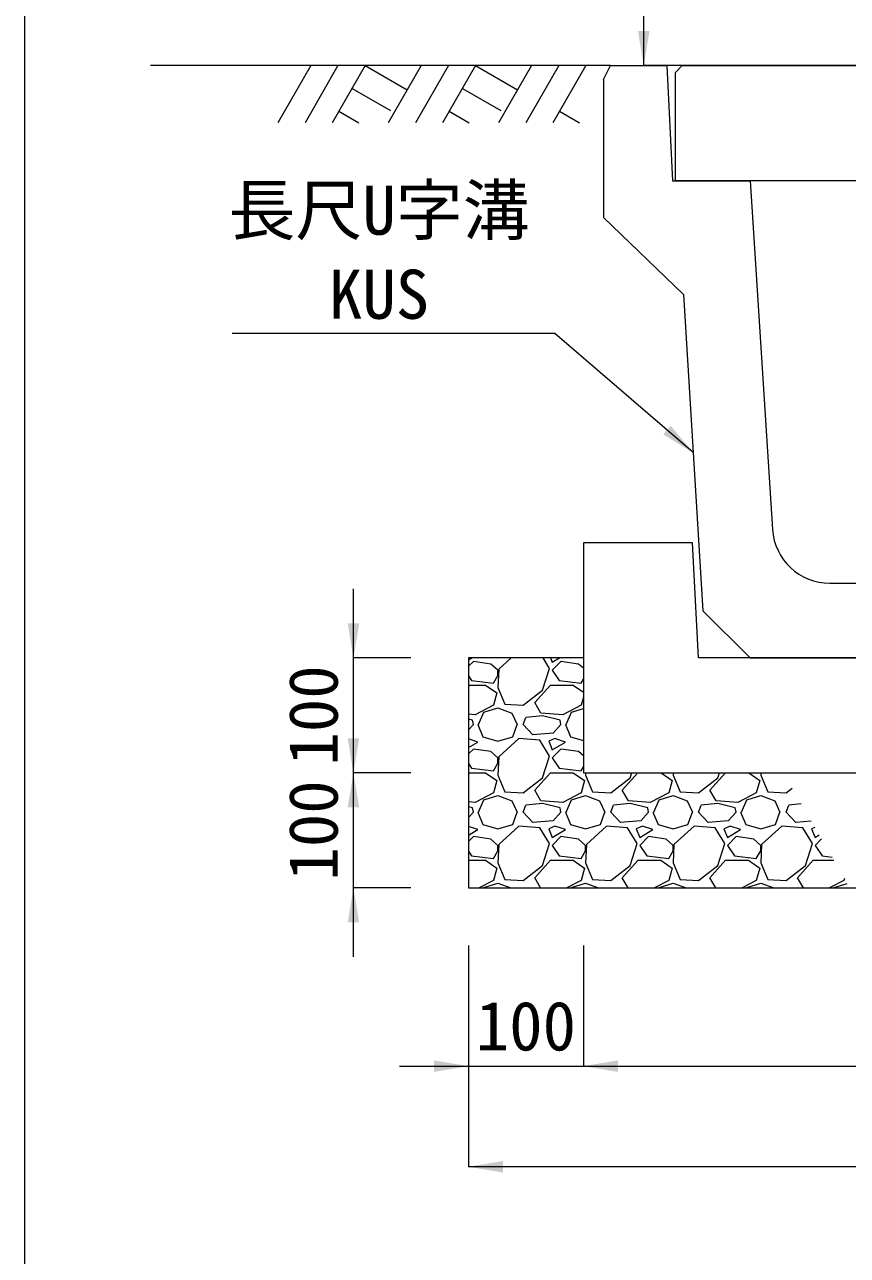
# Model space of a CAD drawing. Units: millimetres at full size, sheet at 1:40. Extents: x 206103 to 244503, y 883348 to 903496.
# Drawn here: x 217303 to 218019, y 893729 to 894799 of the extents above; entities that cross this region are included whole.
import ezdxf
from ezdxf.enums import TextEntityAlignment as Align

# ---------------------------------------------------------------- set-up
doc = ezdxf.new("R2010")
doc.units = ezdxf.units.MM
doc.header["$LTSCALE"] = 40
for name, color, linetype, lineweight in [('0_2', 7, 'Continuous', 20), ('図枠', 5, 'Continuous', 13), ('基礎ブロック', 2, 'Continuous', 13), ('基礎材', 7, 'Continuous', 15), ('寸法線', 7, 'Continuous', 13), ('引出線', 4, 'Continuous', 13), ('本体', 2, 'Continuous', 13), ('ﾊｯﾁﾝｸﾞ', 7, 'Continuous', 5)]:
    doc.layers.add(name, color=color, linetype=linetype, lineweight=lineweight)
doc.styles.add('ＭＳ ゴシック', font='')
doc.styles.get('ＭＳ ゴシック').set_extended_font_data('MS Gothic')

# ---------------------------------------------------------------- blocks, each defined once
blk = doc.blocks.new('filled_arrow')
at = {"color": 0, "linetype": 'Continuous', "lineweight": -2}
blk.add_solid([(7.5, 1.25), (0, 0), (7.5, -1.25)], dxfattribs=at)

msp = doc.modelspace()

# ---------------------------------------------------------------- linework, layer by layer
at = {"layer": '0_2'}
msp.add_line((217812.71, 894763.33), (217412.71, 894763.33), dxfattribs=at)
at = {"layer": '図枠'}
msp.add_line((217303.21, 903148.33), (217303.21, 883448.33), dxfattribs=at)
at = {"layer": '基礎ブロック'}
for p, q in [((217884.21, 894348.33), (217789.21, 894348.33)), ((217789.21, 894348.33), (217789.21, 894248.33)), ((217889.21, 894248.33), (217884.21, 894348.33)), ((217789.21, 894248.33), (217789.21, 894148.33)), ((218494.21, 894248.33), (217889.21, 894248.33)), ((217789.21, 894148.33), (218594.21, 894148.33))]:
    msp.add_line(p, q, dxfattribs=at)
at = {"layer": '基礎材'}
for p, q in [((217689.21, 894248.33), (217689.21, 894048.33)), ((217689.21, 894048.33), (218694.21, 894048.33))]:
    msp.add_line(p, q, dxfattribs=at)
at = {"layer": '基礎材', "lineweight": 13}
msp.add_line((217789.21, 894248.33), (217689.21, 894248.33), dxfattribs=at)
at = {"layer": '寸法線'}
for p, q in [((217841.71, 894763.33), (217841.71, 895563.33)), ((218341.71, 894763.33), (217841.71, 894763.33)), ((217589.21, 894088.33), (217589.21, 894308.33)), ((217639.21, 894248.33), (217589.21, 894248.33)), ((217589.21, 893988.33), (217589.21, 894208.33)), ((217639.21, 894148.33), (217589.21, 894148.33)), ((217639.21, 894148.33), (217589.21, 894148.33)), ((217639.21, 894048.33), (217589.21, 894048.33)), ((217689.21, 893998.33), (217689.21, 893893.39)), ((217689.21, 893998.33), (217689.21, 893805.89)), ((217789.21, 893998.33), (217789.21, 893893.39)), ((217789.21, 893998.33), (217789.21, 893893.39)), ((217629.21, 893893.39), (217849.21, 893893.39)), ((217789.21, 893893.39), (218594.21, 893893.39)), ((218694.21, 893805.89), (217689.21, 893805.89))]:
    msp.add_line(p, q, dxfattribs=at)
at = {"layer": '引出線'}
msp.add_lwpolyline([(217884.7, 894426.84), (217764.49, 894530.3), (217483.65, 894530.3)], dxfattribs=at)
at = {"layer": '本体'}
for p, q in [((217806.71, 894751.33), (217812.71, 894763.33)), ((217812.71, 894763.33), (217861.71, 894763.33)), ((217861.71, 894763.33), (217866.71, 894663.33)), ((217806.71, 894751.33), (217806.71, 894631.33)), ((217866.71, 894663.33), (217934.21, 894663.33)), ((217934.21, 894663.33), (217953.7, 894360.12)), ((217806.71, 894631.33), (217876.21, 894564.33)), ((217876.21, 894564.33), (217893.19, 894289.35)), ((218003.6, 894313.33), (218214.82, 894313.33)), ((217934.21, 894248.33), (217893.19, 894289.35)), ((217934.21, 894248.33), (218284.21, 894248.33))]:
    msp.add_line(p, q, dxfattribs=at)
at = {"layer": '本体', "lineweight": 20}
msp.add_lwpolyline([(217869.21, 894663.33), (217869.21, 894757.33), (217875.21, 894763.33), (218343.21, 894763.33), (218349.21, 894757.33), (218349.21, 894663.33)], close=True, dxfattribs=at)
at = {"layer": '本体'}
msp.add_arc((218003.6, 894363.33), 50, 183.67824, 270, dxfattribs=at)
at = {"layer": 'ﾊｯﾁﾝｸﾞ', "lineweight": 9}
for p, q in [((217552.15, 894763.33), (217523.5, 894713.71)), ((217575.77, 894763.33), (217547.12, 894713.71)), ((217599.39, 894763.33), (217570.74, 894713.71)), ((217599.39, 894763.33), (217635.96, 894742.22)), ((217648.15, 894763.33), (217619.5, 894713.71)), ((217671.77, 894763.33), (217643.12, 894713.71)), ((217695.39, 894763.33), (217666.74, 894713.71)), ((217695.39, 894763.33), (217731.96, 894742.22)), ((217744.15, 894763.33), (217715.5, 894713.71)), ((217767.77, 894763.33), (217739.12, 894713.71)), ((217791.39, 894763.33), (217762.74, 894713.71)), ((217587.97, 894743.55), (217621.38, 894724.26)), ((217683.97, 894743.55), (217717.38, 894724.26)), ((217576.55, 894723.76), (217593.96, 894713.71)), ((217672.55, 894723.76), (217689.96, 894713.71)), ((217768.55, 894723.76), (217785.96, 894713.71))]:
    msp.add_line(p, q, dxfattribs=at)
at = {"layer": 'ﾊｯﾁﾝｸﾞ'}
for p, q in [((217689.21, 894246.57), (217692.13, 894248.33)), ((217693.51, 894245.35), (217689.21, 894241.04)), ((217708.75, 894243.06), (217693.51, 894245.35)), ((217726.39, 894248.33), (217715.61, 894238.49)), ((217759.8, 894239.25), (217754.26, 894248.33)), ((217760.59, 894248.33), (217762.09, 894244.58)), ((217762.09, 894244.58), (217768.33, 894248.33)), ((217769.71, 894245.35), (217762.09, 894237.73)), ((217784.95, 894243.06), (217769.71, 894245.35)), ((217714.85, 894237.73), (217708.75, 894243.06)), ((217715.61, 894238.49), (217714.85, 894222.49)), ((217714.85, 894233.15), (217714.85, 894237.73)), ((217753.71, 894220.2), (217759.8, 894239.25)), ((217762.09, 894237.73), (217768.19, 894228.58)), ((217789.21, 894239.34), (217784.95, 894243.06)), ((217689.21, 894232.75), (217691.99, 894228.58)), ((217689.21, 894224.77), (217704.18, 894224.77)), ((217691.99, 894228.58), (217711.04, 894226.3)), ((217704.18, 894224.77), (217714.08, 894217.91)), ((217711.04, 894226.3), (217714.85, 894233.15)), ((217746.85, 894209.53), (217760.57, 894224.77)), ((217760.57, 894224.77), (217780.38, 894224.77)), ((217768.19, 894228.58), (217787.24, 894226.3)), ((217780.38, 894224.77), (217789.21, 894218.66)), ((217787.24, 894226.3), (217789.21, 894229.84)), ((217714.08, 894217.91), (217711.04, 894207.25)), ((217714.85, 894222.49), (217720.94, 894208.01)), ((217736.94, 894207.25), (217753.71, 894220.2)), ((217789.21, 894214.14), (217787.24, 894207.25)), ((217711.04, 894207.25), (217695.03, 894198.86)), ((217702.65, 894201.15), (217714.85, 894204.96)), ((217714.85, 894204.96), (217727.04, 894200.39)), ((217720.94, 894208.01), (217736.94, 894207.25)), ((217752.18, 894200.39), (217746.85, 894209.53)), ((217787.24, 894207.25), (217771.23, 894198.86)), ((217778.85, 894201.15), (217789.21, 894204.38)), ((217695.03, 894198.86), (217689.21, 894199.33)), ((217692.75, 894194.29), (217689.21, 894195.18)), ((217693.51, 894190.48), (217692.75, 894194.29)), ((217698.08, 894190.48), (217702.65, 894201.15)), ((217727.04, 894200.39), (217731.61, 894190.48)), ((217736.94, 894190.48), (217739.23, 894196.58)), ((217753.71, 894198.1), (217739.23, 894196.58)), ((217771.23, 894198.86), (217752.18, 894200.39)), ((217768.95, 894194.29), (217753.71, 894198.1)), ((217769.71, 894190.48), (217768.95, 894194.29)), ((217774.28, 894190.48), (217778.85, 894201.15)), ((217693.51, 894190.48), (217689.21, 894185.7)), ((217697.32, 894190.48), (217701.89, 894179.81)), ((217727.8, 894179.81), (217731.61, 894190.48)), ((217745.33, 894181.34), (217736.94, 894190.48)), ((217762.85, 894182.86), (217745.33, 894181.34)), ((217769.71, 894190.48), (217762.85, 894182.86)), ((217773.52, 894190.48), (217778.09, 894179.81)), ((217697.32, 894175.24), (217689.21, 894177.95)), ((217689.21, 894170.37), (217697.32, 894175.24)), ((217701.89, 894179.81), (217714.85, 894176)), ((217714.85, 894176), (217727.8, 894179.81)), ((217733.13, 894178.29), (217715.61, 894162.29)), ((217751.42, 894176.77), (217733.13, 894178.29)), ((217759.8, 894163.05), (217751.42, 894176.77)), ((217764.38, 894178.29), (217759.04, 894176)), ((217759.04, 894176), (217762.09, 894168.38)), ((217762.09, 894168.38), (217773.52, 894175.24)), ((217773.52, 894175.24), (217764.38, 894178.29)), ((217778.09, 894179.81), (217789.21, 894176.55)), ((217693.51, 894169.15), (217689.21, 894164.84)), ((217708.75, 894166.86), (217693.51, 894169.15)), ((217714.85, 894161.53), (217708.75, 894166.86)), ((217715.61, 894162.29), (217714.85, 894146.29)), ((217714.85, 894156.95), (217714.85, 894161.53)), ((217753.71, 894144), (217759.8, 894163.05)), ((217769.71, 894169.15), (217762.09, 894161.53)), ((217762.09, 894161.53), (217768.19, 894152.38)), ((217784.95, 894166.86), (217769.71, 894169.15)), ((217789.21, 894163.14), (217784.95, 894166.86)), ((217689.21, 894156.55), (217691.99, 894152.38)), ((217689.21, 894148.57), (217704.18, 894148.57)), ((217691.99, 894152.38), (217711.04, 894150.1)), ((217704.18, 894148.57), (217714.08, 894141.71)), ((217711.04, 894150.1), (217714.85, 894156.95)), ((217746.85, 894133.33), (217760.57, 894148.57)), ((217760.57, 894148.57), (217780.38, 894148.57)), ((217768.19, 894152.38), (217787.24, 894150.1)), ((217780.38, 894148.57), (217790.28, 894141.71)), ((217787.24, 894150.1), (217789.21, 894153.64)), ((217791.14, 894148.33), (217791.05, 894146.29)), ((217823.05, 894133.33), (217836.55, 894148.33)), ((217829.91, 894144), (217831.29, 894148.33)), ((217856.93, 894148.33), (217866.48, 894141.71)), ((217867.34, 894148.33), (217867.25, 894146.29)), ((217899.25, 894133.33), (217912.75, 894148.33)), ((217906.11, 894144), (217907.49, 894148.33)), ((217933.13, 894148.33), (217942.68, 894141.71)), ((217943.54, 894148.33), (217943.45, 894146.29)), ((217714.08, 894141.71), (217711.04, 894131.05)), ((217714.85, 894146.29), (217720.94, 894131.81)), ((217736.94, 894131.05), (217753.71, 894144)), ((217790.28, 894141.71), (217787.24, 894131.05)), ((217791.05, 894146.29), (217797.14, 894131.81)), ((217813.14, 894131.05), (217829.91, 894144)), ((217866.48, 894141.71), (217863.44, 894131.05)), ((217867.25, 894146.29), (217873.34, 894131.81)), ((217889.34, 894131.05), (217906.11, 894144)), ((217942.68, 894141.71), (217939.64, 894131.05)), ((217943.45, 894146.29), (217949.54, 894131.81)), ((217711.04, 894131.05), (217695.03, 894122.66)), ((217702.65, 894124.95), (217714.85, 894128.76)), ((217714.85, 894128.76), (217727.04, 894124.19)), ((217720.94, 894131.81), (217736.94, 894131.05)), ((217752.18, 894124.19), (217746.85, 894133.33)), ((217787.24, 894131.05), (217771.23, 894122.66)), ((217778.85, 894124.95), (217791.05, 894128.76)), ((217791.05, 894128.76), (217803.24, 894124.19)), ((217797.14, 894131.81), (217813.14, 894131.05)), ((217828.38, 894124.19), (217823.05, 894133.33)), ((217863.44, 894131.05), (217847.43, 894122.66)), ((217855.05, 894124.95), (217867.25, 894128.76)), ((217867.25, 894128.76), (217879.44, 894124.19)), ((217873.34, 894131.81), (217889.34, 894131.05)), ((217904.58, 894124.19), (217899.25, 894133.33)), ((217939.64, 894131.05), (217923.63, 894122.66)), ((217931.25, 894124.95), (217943.45, 894128.76)), ((217943.45, 894128.76), (217955.64, 894124.19)), ((217949.54, 894131.81), (217965.54, 894131.05)), ((217965.54, 894131.05), (217970.84, 894135.14)), ((217695.03, 894122.66), (217689.21, 894123.13)), ((217692.75, 894118.09), (217689.21, 894118.98)), ((217693.51, 894114.28), (217692.75, 894118.09)), ((217698.08, 894114.28), (217702.65, 894124.95)), ((217727.04, 894124.19), (217731.61, 894114.28)), ((217736.94, 894114.28), (217739.23, 894120.38)), ((217753.71, 894121.9), (217739.23, 894120.38)), ((217771.23, 894122.66), (217752.18, 894124.19)), ((217768.95, 894118.09), (217753.71, 894121.9)), ((217769.71, 894114.28), (217768.95, 894118.09)), ((217774.28, 894114.28), (217778.85, 894124.95)), ((217803.24, 894124.19), (217807.81, 894114.28)), ((217813.14, 894114.28), (217815.43, 894120.38)), ((217829.91, 894121.9), (217815.43, 894120.38)), ((217847.43, 894122.66), (217828.38, 894124.19)), ((217845.15, 894118.09), (217829.91, 894121.9)), ((217845.91, 894114.28), (217845.15, 894118.09)), ((217850.48, 894114.28), (217855.05, 894124.95)), ((217879.44, 894124.19), (217884.01, 894114.28)), ((217889.34, 894114.28), (217891.63, 894120.38)), ((217906.11, 894121.9), (217891.63, 894120.38)), ((217923.63, 894122.66), (217904.58, 894124.19)), ((217921.35, 894118.09), (217906.11, 894121.9)), ((217922.11, 894114.28), (217921.35, 894118.09)), ((217926.68, 894114.28), (217931.25, 894124.95)), ((217955.64, 894124.19), (217960.21, 894114.28)), ((217965.54, 894114.28), (217967.83, 894120.38)), ((217978.7, 894121.52), (217967.83, 894120.38)), ((217693.51, 894114.28), (217689.21, 894109.5)), ((217697.32, 894114.28), (217701.89, 894103.61)), ((217727.8, 894103.61), (217731.61, 894114.28)), ((217745.33, 894105.14), (217736.94, 894114.28)), ((217762.85, 894106.66), (217745.33, 894105.14)), ((217769.71, 894114.28), (217762.85, 894106.66)), ((217773.52, 894114.28), (217778.09, 894103.61)), ((217804, 894103.61), (217807.81, 894114.28)), ((217821.53, 894105.14), (217813.14, 894114.28)), ((217839.05, 894106.66), (217821.53, 894105.14)), ((217845.91, 894114.28), (217839.05, 894106.66)), ((217849.72, 894114.28), (217854.29, 894103.61)), ((217880.2, 894103.61), (217884.01, 894114.28)), ((217897.73, 894105.14), (217889.34, 894114.28)), ((217915.25, 894106.66), (217897.73, 894105.14)), ((217922.11, 894114.28), (217915.25, 894106.66)), ((217925.92, 894114.28), (217930.49, 894103.61)), ((217956.4, 894103.61), (217960.21, 894114.28)), ((217973.93, 894105.14), (217965.54, 894114.28)), ((217987.48, 894106.32), (217973.93, 894105.14)), ((217697.32, 894099.04), (217689.21, 894101.75)), ((217689.21, 894094.17), (217697.32, 894099.04)), ((217701.89, 894103.61), (217714.85, 894099.8)), ((217714.85, 894099.8), (217727.8, 894103.61)), ((217733.13, 894102.09), (217715.61, 894086.09)), ((217751.42, 894100.57), (217733.13, 894102.09)), ((217759.8, 894086.85), (217751.42, 894100.57)), ((217764.38, 894102.09), (217759.04, 894099.8)), ((217759.04, 894099.8), (217762.09, 894092.18)), ((217762.09, 894092.18), (217773.52, 894099.04)), ((217773.52, 894099.04), (217764.38, 894102.09)), ((217778.09, 894103.61), (217791.05, 894099.8)), ((217791.05, 894099.8), (217804, 894103.61)), ((217809.33, 894102.09), (217791.81, 894086.09)), ((217827.62, 894100.57), (217809.33, 894102.09)), ((217836, 894086.85), (217827.62, 894100.57)), ((217840.58, 894102.09), (217835.24, 894099.8)), ((217835.24, 894099.8), (217838.29, 894092.18)), ((217838.29, 894092.18), (217849.72, 894099.04)), ((217849.72, 894099.04), (217840.58, 894102.09)), ((217854.29, 894103.61), (217867.25, 894099.8)), ((217867.25, 894099.8), (217880.2, 894103.61)), ((217885.53, 894102.09), (217868.01, 894086.09)), ((217903.82, 894100.57), (217885.53, 894102.09)), ((217912.2, 894086.85), (217903.82, 894100.57)), ((217916.78, 894102.09), (217911.44, 894099.8)), ((217911.44, 894099.8), (217914.49, 894092.18)), ((217914.49, 894092.18), (217925.92, 894099.04)), ((217925.92, 894099.04), (217916.78, 894102.09)), ((217930.49, 894103.61), (217943.45, 894099.8)), ((217943.45, 894099.8), (217956.4, 894103.61)), ((217961.73, 894102.09), (217944.21, 894086.09)), ((217980.02, 894100.57), (217961.73, 894102.09)), ((217988.4, 894086.85), (217980.02, 894100.57)), ((217990.52, 894101.04), (217987.64, 894099.8)), ((217987.64, 894099.8), (217990.69, 894092.18)), ((217693.51, 894092.95), (217689.21, 894088.64)), ((217708.75, 894090.66), (217693.51, 894092.95)), ((217714.85, 894085.33), (217708.75, 894090.66)), ((217715.61, 894086.09), (217714.85, 894070.09)), ((217714.85, 894080.75), (217714.85, 894085.33)), ((217753.71, 894067.8), (217759.8, 894086.85)), ((217769.71, 894092.95), (217762.09, 894085.33)), ((217762.09, 894085.33), (217768.19, 894076.18)), ((217784.95, 894090.66), (217769.71, 894092.95)), ((217791.05, 894085.33), (217784.95, 894090.66)), ((217791.81, 894086.09), (217791.05, 894070.09)), ((217791.05, 894080.75), (217791.05, 894085.33)), ((217829.91, 894067.8), (217836, 894086.85)), ((217845.91, 894092.95), (217838.29, 894085.33)), ((217838.29, 894085.33), (217844.39, 894076.18)), ((217861.15, 894090.66), (217845.91, 894092.95)), ((217867.25, 894085.33), (217861.15, 894090.66)), ((217868.01, 894086.09), (217867.25, 894070.09)), ((217867.25, 894080.75), (217867.25, 894085.33)), ((217906.11, 894067.8), (217912.2, 894086.85)), ((217922.11, 894092.95), (217914.49, 894085.33)), ((217914.49, 894085.33), (217920.59, 894076.18)), ((217937.35, 894090.66), (217922.11, 894092.95)), ((217943.45, 894085.33), (217937.35, 894090.66)), ((217944.21, 894086.09), (217943.45, 894070.09)), ((217943.45, 894080.75), (217943.45, 894085.33)), ((217982.31, 894067.8), (217988.4, 894086.85)), ((217990.69, 894092.18), (217994.36, 894094.39)), ((217996.34, 894090.97), (217990.69, 894085.33)), ((217990.69, 894085.33), (217996.79, 894076.18)), ((217689.21, 894080.35), (217691.99, 894076.18)), ((217691.99, 894076.18), (217711.04, 894073.9)), ((217711.04, 894073.9), (217714.85, 894080.75)), ((217768.19, 894076.18), (217787.24, 894073.9)), ((217787.24, 894073.9), (217791.05, 894080.75)), ((217844.39, 894076.18), (217863.44, 894073.9)), ((217863.44, 894073.9), (217867.25, 894080.75)), ((217920.59, 894076.18), (217939.64, 894073.9)), ((217939.64, 894073.9), (217943.45, 894080.75)), ((217996.79, 894076.18), (218005.48, 894075.14)), ((217689.21, 894072.37), (217704.18, 894072.37)), ((217704.18, 894072.37), (217714.08, 894065.51)), ((217714.08, 894065.51), (217711.04, 894054.85)), ((217714.85, 894070.09), (217720.94, 894055.61)), ((217736.94, 894054.85), (217753.71, 894067.8)), ((217746.85, 894057.13), (217760.57, 894072.37)), ((217760.57, 894072.37), (217780.38, 894072.37)), ((217780.38, 894072.37), (217790.28, 894065.51)), ((217790.28, 894065.51), (217787.24, 894054.85)), ((217791.05, 894070.09), (217797.14, 894055.61)), ((217813.14, 894054.85), (217829.91, 894067.8)), ((217823.05, 894057.13), (217836.77, 894072.37)), ((217836.77, 894072.37), (217856.58, 894072.37)), ((217856.58, 894072.37), (217866.48, 894065.51)), ((217866.48, 894065.51), (217863.44, 894054.85)), ((217867.25, 894070.09), (217873.34, 894055.61)), ((217889.34, 894054.85), (217906.11, 894067.8)), ((217899.25, 894057.13), (217912.97, 894072.37)), ((217912.97, 894072.37), (217932.78, 894072.37)), ((217932.78, 894072.37), (217942.68, 894065.51)), ((217942.68, 894065.51), (217939.64, 894054.85)), ((217943.45, 894070.09), (217949.54, 894055.61)), ((217965.54, 894054.85), (217982.31, 894067.8)), ((217975.45, 894057.13), (217989.17, 894072.37)), ((217989.17, 894072.37), (218007.08, 894072.37)), ((217711.04, 894054.85), (217698.6, 894048.33)), ((217702.65, 894048.75), (217714.85, 894052.56)), ((217714.85, 894052.56), (217726.13, 894048.33)), ((217720.94, 894055.61), (217736.94, 894054.85)), ((217751.99, 894048.33), (217746.85, 894057.13)), ((217787.24, 894054.85), (217774.8, 894048.33)), ((217778.85, 894048.75), (217791.05, 894052.56)), ((217791.05, 894052.56), (217802.33, 894048.33)), ((217797.14, 894055.61), (217813.14, 894054.85)), ((217828.19, 894048.33), (217823.05, 894057.13)), ((217863.44, 894054.85), (217851, 894048.33)), ((217855.05, 894048.75), (217867.25, 894052.56)), ((217867.25, 894052.56), (217878.53, 894048.33)), ((217873.34, 894055.61), (217889.34, 894054.85)), ((217904.39, 894048.33), (217899.25, 894057.13)), ((217939.64, 894054.85), (217927.2, 894048.33)), ((217931.25, 894048.75), (217943.45, 894052.56)), ((217943.45, 894052.56), (217954.73, 894048.33)), ((217949.54, 894055.61), (217965.54, 894054.85)), ((217980.59, 894048.33), (217975.45, 894057.13)), ((218015.84, 894054.85), (218003.4, 894048.33)), ((218007.45, 894048.75), (218018.69, 894052.26)), ((218016.29, 894056.42), (218015.84, 894054.85)), ((217702.48, 894048.33), (217702.65, 894048.75)), ((217778.68, 894048.33), (217778.85, 894048.75)), ((217854.88, 894048.33), (217855.05, 894048.75)), ((217931.08, 894048.33), (217931.25, 894048.75)), ((218007.28, 894048.33), (218007.45, 894048.75))]:
    msp.add_line(p, q, dxfattribs=at)

# ---------------------------------------------------------------- block references
at = {"layer": '寸法線', "xscale": 4, "yscale": 4}
for p, rotation in [((217841.71, 894763.33), 90), ((217589.21, 894248.33), 90), ((217589.21, 894148.33), 90), ((217589.21, 894148.33), 270), ((217589.21, 894048.33), 270), ((217689.21, 893893.39), 180)]:
    msp.add_blockref('filled_arrow', p, dxfattribs=dict(at, rotation=rotation))
for p in [(217789.21, 893893.39), (217789.21, 893893.39), (217689.21, 893805.89)]:
    msp.add_blockref('filled_arrow', p, dxfattribs=at)
at = {"layer": '引出線', "xscale": 4, "yscale": 4, "rotation": 139.3}
msp.add_blockref('filled_arrow', (217884.7, 894426.84), dxfattribs=at)

# ---------------------------------------------------------------- texts
at = {"layer": '寸法線', "style": 'ＭＳ ゴシック'}
for p in [(217554.21, 894198.33), (217554.21, 894098.33)]:
    msp.add_text('100', height=42.72, rotation=90, dxfattribs=at).set_placement(p, align=Align.MIDDLE_CENTER)
msp.add_text('100', height=42.72, dxfattribs=at).set_placement((217739.21, 893928.39), align=Align.MIDDLE_CENTER)
at = {"layer": '引出線', "style": 'ＭＳ ゴシック'}
for s, p in [('長尺U字溝', (217480.45, 894603.54)), ('KUS', (217567.86, 894530.41))]:
    msp.add_text(s, height=42.72, dxfattribs=at).set_placement(p, align=Align.BOTTOM_LEFT)

doc.saveas('drawing.dxf')
